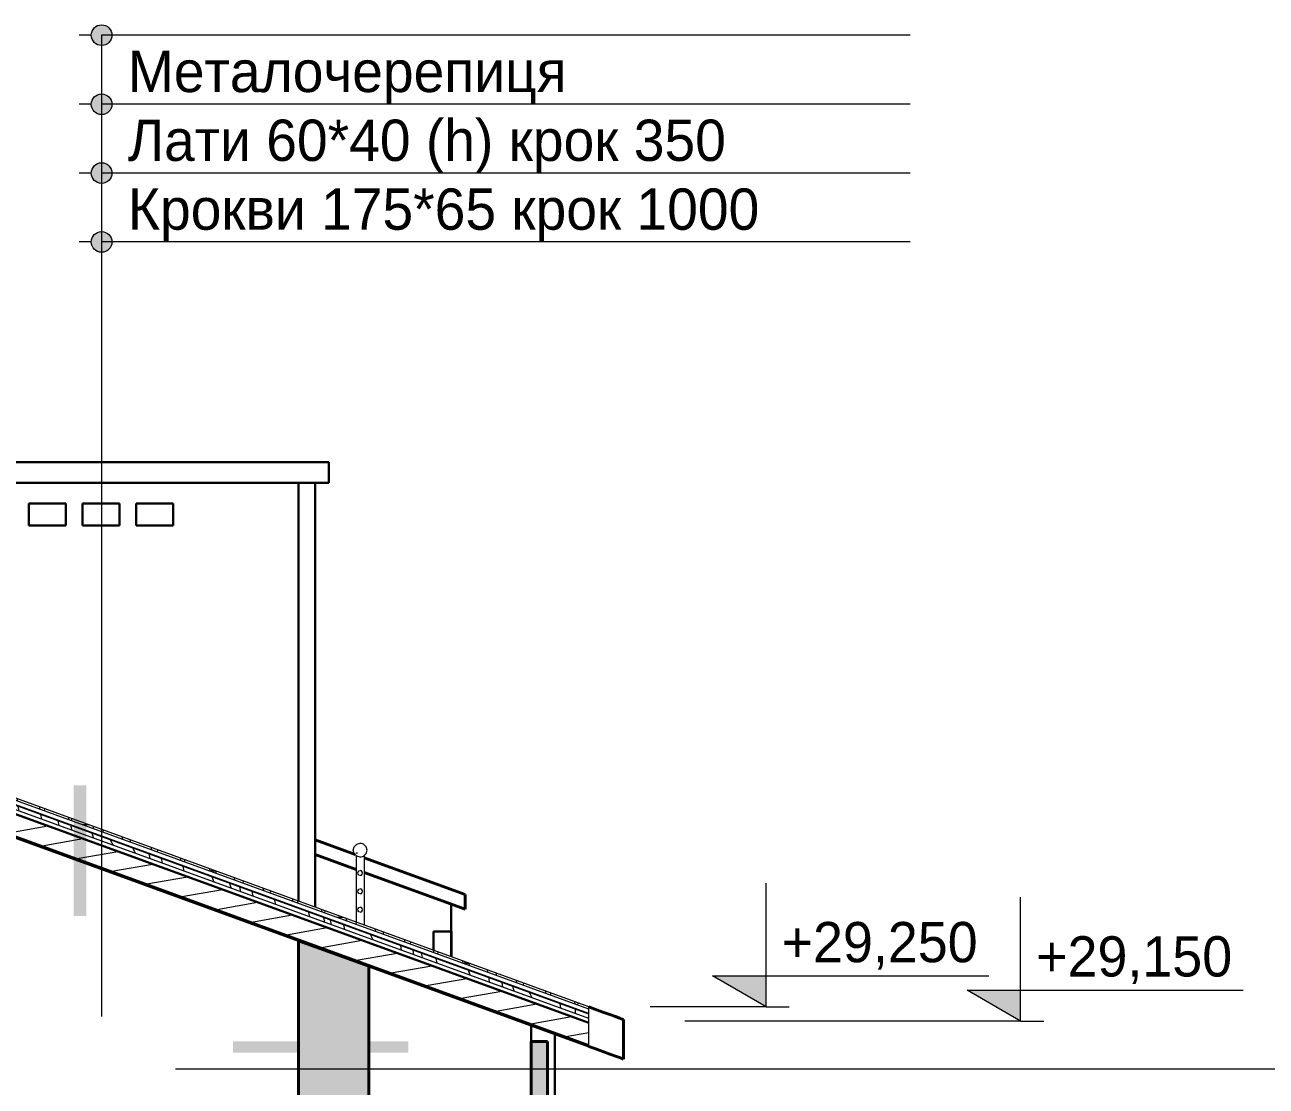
# Model space of a CAD drawing. Header units: millimetres. Extents: x -168133 to -32053, y -12928 to 37693.
# Drawn here: x -144784 to -135764, y 28676 to 36388 of the extents above; entities that cross this region are included whole.
import ezdxf

# ---------------------------------------------------------------- set-up
doc = ezdxf.new("R2010")
doc.units = ezdxf.units.MM
doc.header["$MEASUREMENT"] = 0
for name, color, linetype, lineweight in [('01 Вентканали_Ном._пера__1', 7, 'Continuous', 13), ('01 Лінії_Ном._пера__1', 7, 'Continuous', 13), ('0_Ном._пера__1', 7, 'Continuous', 13), ('0_Ном._пера__41', 7, 'Continuous', 30), ('0_Ном._пера__61', 7, 'Continuous', 40), ('Двери ArchiCAD_Ном._пера__41', 7, 'Continuous', 30), ('Интерьер- Перегородка_Ном._пера__41', 7, 'Continuous', 30), ('Интерьер- Перегородка_Ном._пера__61', 7, 'Continuous', 40), ('Крыши_Ном._пера__1', 7, 'Continuous', 13), ('Крыши_Ном._пера__100', 2, 'Continuous', 13), ('Крыши_Ном._пера__121', 255, 'Continuous', 13), ('Крыши_Ном._пера__21', 7, 'Continuous', 20), ('Крыши_Ном._пера__41', 7, 'Continuous', 30), ('Крыши_Ном._пера__61', 7, 'Continuous', 40), ('Мебель_Ном._пера__1', 7, 'Continuous', 13), ('Мебель_Ном._пера__11', 171, 'Continuous', 18), ('Мебель_Ном._пера__2', 8, 'Continuous', 13), ('Перекрытия_Ном._пера__41', 7, 'Continuous', 30)]:
    doc.layers.add(name, color=color, linetype=linetype, lineweight=lineweight)
for name, color, linetype in [('Двери ArchiCAD', 7, 'Continuous'), ('Интерьер- Перегородка', 7, 'Continuous'), ('Кладочні розміри', 7, 'Continuous'), ('Крыши', 7, 'Continuous'), ('Мебель', 7, 'Continuous'), ('Перекрытия', 7, 'Continuous')]:
    doc.layers.add(name, color=color, linetype=linetype)
doc.layers.add('Интерьер- Перегородка_Ном._пера__102', color=7, linetype='Continuous', lineweight=60, true_color=0xcccccc)
doc.layers.add('Кладочні розміри_Ном._пера__98', color=7, linetype='Continuous', lineweight=13, true_color=0x001f3e)
doc.styles.add('СГЕНЕРИР_СТИЛЬ_1', font='')
doc.styles.get('СГЕНЕРИР_СТИЛЬ_1').set_extended_font_data('Century Gothic')
pattern_1 = [(90, (0, 0), (-150, 0), [])]
pattern_2 = [(10, (0, 0), (-23.4425, 132.94904), [])]
pattern_3 = [(0, (0, 0), (0, 561.1845), [54, -270]), (0, (162, 280.6), (0, 561.1845), [54, -270]), (60, (0, 0), (-486, 280.5922), [54, -270]), (60, (324, 0), (-486, 280.5922), [54, -270]), (120, (54, 0), (486, 280.5922), [54, -270]), (120, (378, 0), (486, 280.5922), [54, -270]), (0, (0, 54), (0, 108), [0, -108, 0, -162]), (45, (54, 54), (-76.36753, 76.36753), [0, -81, 0, -135])]

# ---------------------------------------------------------------- blocks, each defined once
blk = doc.blocks.new('Элемент разреза_263')
at = {"layer": 'Интерьер- Перегородка_Ном._пера__41', "linetype": 'Continuous'}
for p, q in [((-142796.6, 33060), (-142796.6, 30020.7)), ((-142796.6, 29733.3), (-142796.6, 27900))]:
    blk.add_line(p, q, dxfattribs=at)
blk = doc.blocks.new('Элемент разреза_267')
at = {"layer": 'Перекрытия_Ном._пера__41', "linetype": 'Continuous'}
for p, q in [((-149355.6, 33210), (-142575.6, 33210)), ((-149355.6, 33060), (-149355.6, 33210)), ((-142575.6, 33060), (-142575.6, 33210)), ((-149355.6, 33060), (-142575.6, 33060))]:
    blk.add_line(p, q, dxfattribs=at)
blk = doc.blocks.new('Элемент разреза_271')
at = {"layer": 'Двери ArchiCAD_Ном._пера__41', "linetype": 'Continuous'}
for p, q in [((-143975.7, 32910), (-143705.7, 32910)), ((-143975.7, 32750), (-143975.7, 32910)), ((-143705.7, 32910), (-143705.7, 32750)), ((-143705.7, 32750), (-143975.7, 32750))]:
    blk.add_line(p, q, dxfattribs=at)
blk = doc.blocks.new('Элемент разреза_272')
at = {"layer": 'Двери ArchiCAD_Ном._пера__41', "linetype": 'Continuous'}
for p, q in [((-144365.7, 32910), (-144365.7, 32750)), ((-144095.7, 32910), (-144365.7, 32910)), ((-144095.7, 32750), (-144095.7, 32910)), ((-144365.7, 32750), (-144095.7, 32750))]:
    blk.add_line(p, q, dxfattribs=at)
blk = doc.blocks.new('Элемент разреза_273')
at = {"layer": 'Двери ArchiCAD_Ном._пера__41', "linetype": 'Continuous'}
for p, q in [((-144755.7, 32750), (-144755.7, 32910)), ((-144755.7, 32910), (-144485.7, 32910)), ((-144485.7, 32910), (-144485.7, 32750)), ((-144485.7, 32750), (-144755.7, 32750))]:
    blk.add_line(p, q, dxfattribs=at)
blk = doc.blocks.new('Элемент разреза_283')
at = {"layer": 'Интерьер- Перегородка_Ном._пера__102', "linetype": 'Continuous'}
blk.add_hatch(color=256, dxfattribs=at).paths.add_polyline_path([(-142795.6, 27900), (-142285.6, 27900), (-142285.6, 29547.3), (-142795.6, 29733)])
at = {"layer": 'Интерьер- Перегородка_Ном._пера__41', "linetype": 'Continuous'}
for p, q in [((-142795.6, 33060), (-142795.6, 30020.3)), ((-142675.6, 33060), (-142675.6, 29976.6))]:
    blk.add_line(p, q, dxfattribs=at)
at = {"layer": 'Интерьер- Перегородка_Ном._пера__61', "linetype": 'Continuous'}
for p, q in [((-142285.6, 29547.3), (-142795.6, 29733)), ((-142795.6, 27900), (-142795.6, 29733)), ((-142285.6, 27900), (-142285.6, 29547.3)), ((-142795.6, 27900), (-142285.6, 27900))]:
    blk.add_line(p, q, dxfattribs=at)
blk = doc.blocks.new('Элемент разреза_284')
at = {"layer": 'Интерьер- Перегородка_Ном._пера__41', "linetype": 'Continuous'}
blk.add_line((-141685.6, 29998.1), (-141685.6, 29616.3), dxfattribs=at)
blk = doc.blocks.new('Элемент разреза_285')
at = {"layer": 'Крыши_Ном._пера__61', "linetype": 'Continuous'}
for p, q in [((-142675.6, 30464.9), (-142383.2, 30358.4)), ((-142675.6, 30358.5), (-142377.6, 30250)), ((-142317.6, 30334.6), (-141585.1, 30068)), ((-142317.6, 30228.1), (-141585.1, 29961.5)), ((-141585.1, 29961.5), (-141585.1, 30068))]:
    blk.add_line(p, q, dxfattribs=at)
blk = doc.blocks.new('Элемент разреза_288')
at = {"layer": 'Крыши_Ном._пера__61', "linetype": 'Continuous'}
for p, q in [((-140685.6, 29252.3), (-140642.8, 29236.7)), ((-140642.8, 29236.7), (-140583.1, 29215)), ((-140583.1, 29215), (-140533.2, 29196.8)), ((-140533.2, 29196.8), (-140493.1, 29182.3)), ((-140493.1, 29182.3), (-140463.1, 29171.3)), ((-140463.1, 29171.3), (-140443, 29164)), ((-140443, 29164), (-140432.9, 29160.3)), ((-140432.9, 28873), (-140432.9, 29160.3)), ((-140685.6, 28965), (-140642.8, 28949.4)), ((-140642.8, 28949.4), (-140583.1, 28927.7)), ((-140583.1, 28927.7), (-140533.2, 28909.5)), ((-140533.2, 28909.5), (-140493.1, 28894.9)), ((-140493.1, 28894.9), (-140463.1, 28884)), ((-140463.1, 28884), (-140443, 28876.7)), ((-140443, 28876.7), (-140432.9, 28873))]:
    blk.add_line(p, q, dxfattribs=at)
blk = doc.blocks.new('*X302')
at = {"layer": 'Крыши_Ном._пера__1', "linetype": 'Continuous'}
for p, q in [((-148563.1, 32103.5), (-148564.6, 32120)), ((-148516.1, 32086.4), (-148514.7, 32101.9)), ((-148351.7, 32026.6), (-148353.2, 32043.1)), ((-148318.5, 32014.5), (-148317, 32029.9)), ((-148140.3, 31949.6), (-148141.8, 31966.1)), ((-148120.8, 31942.5), (-148119.4, 31958)), ((-148010.8, 31918.5), (-148054.6, 31918.5)), ((-147961, 31884.4), (-147962.5, 31900.9)), ((-147893.1, 31859.7), (-147891.7, 31875.1)), ((-147749.6, 31807.4), (-147751.1, 31823.9)), ((-147695.4, 31787.7), (-147694, 31803.2)), ((-147538.1, 31730.5), (-147539.7, 31747)), ((-147497.8, 31715.8), (-147496.4, 31731.2)), ((-147326.7, 31653.5), (-147328.2, 31670)), ((-147300.1, 31643.8), (-147298.7, 31659.3)), ((-147101.5, 31582.5), (-147131.5, 31582.5)), ((-147115.8, 31582.5), (-147116.8, 31593.1)), ((-147101.5, 31582.5), (-147101.1, 31587.4)), ((-147087.7, 31582.5), (-147101.5, 31582.5)), ((-147072.4, 31561), (-147071, 31576.4)), ((-146936, 31511.3), (-146937.5, 31527.8)), ((-146874.8, 31489), (-146873.3, 31504.5)), ((-146724.6, 31434.4), (-146726.1, 31450.9)), ((-146677.1, 31417.1), (-146675.7, 31432.5)), ((-146513.2, 31357.4), (-146514.7, 31373.9)), ((-146479.5, 31345.1), (-146478, 31360.6)), ((-146301.7, 31280.5), (-146303.3, 31297)), ((-146281.8, 31273.2), (-146280.4, 31288.6)), ((-146164.6, 31246.5), (-146208.4, 31246.5)), ((-146122.5, 31215.2), (-146124, 31231.7)), ((-146054.1, 31190.3), (-146052.6, 31205.8)), ((-145911, 31138.3), (-145912.6, 31154.8)), ((-145856.4, 31118.4), (-145855, 31133.8)), ((-145699.6, 31061.3), (-145701.1, 31077.8)), ((-145658.8, 31046.4), (-145657.4, 31061.9)), ((-145488.2, 30984.3), (-145489.7, 31000.9)), ((-145461.1, 30974.5), (-145459.7, 30989.9)), ((-145262.8, 30910.5), (-145285.3, 30910.5)), ((-145277.1, 30910.5), (-145278.3, 30923.9)), ((-145262.8, 30910.5), (-145262.1, 30918)), ((-145241.5, 30910.5), (-145262.8, 30910.5)), ((-145233.4, 30891.6), (-145232, 30907)), ((-145097.5, 30842.1), (-145099, 30858.7)), ((-145035.7, 30819.7), (-145034.3, 30835.1)), ((-144886.1, 30765.2), (-144887.6, 30781.7)), ((-144838.1, 30747.7), (-144836.7, 30763.2)), ((-144674.7, 30688.2), (-144676.2, 30704.8)), ((-144640.5, 30675.8), (-144639, 30691.2)), ((-144463.2, 30611.3), (-144464.8, 30627.8)), ((-144442.8, 30603.9), (-144441.4, 30619.3)), ((-144318.3, 30574.5), (-144362.2, 30574.5)), ((-144284, 30546), (-144285.5, 30562.6)), ((-144215.1, 30521), (-144213.6, 30536.4)), ((-144072.5, 30469.1), (-144074.1, 30485.6)), ((-144017.4, 30449), (-144016, 30464.5)), ((-143861.1, 30392.1), (-143862.6, 30408.7)), ((-143819.8, 30377.1), (-143818.3, 30392.5)), ((-143649.7, 30315.2), (-143651.2, 30331.7)), ((-143622.1, 30305.2), (-143620.7, 30320.6)), ((-143438.3, 30238.5), (-143439.8, 30254.8)), ((-143424, 30238.5), (-143439.1, 30238.5)), ((-143424, 30238.5), (-143423.1, 30248.7)), ((-143395.2, 30238.5), (-143424, 30238.5)), ((-143394.4, 30222.3), (-143392.9, 30237.7)), ((-143259, 30173), (-143260.5, 30189.5)), ((-143196.7, 30150.3), (-143195.3, 30165.8)), ((-143047.6, 30096), (-143049.1, 30112.5)), ((-142999.1, 30078.4), (-142997.7, 30093.8)), ((-142836.1, 30019.1), (-142837.7, 30035.6)), ((-142801.4, 30006.4), (-142800, 30021.9)), ((-142624.7, 29942.1), (-142626.3, 29958.6)), ((-142603.8, 29934.5), (-142602.4, 29950)), ((-142472.1, 29902.6), (-142516, 29902.6)), ((-142445.4, 29876.9), (-142447, 29893.4)), ((-142376, 29851.6), (-142374.6, 29867.1)), ((-142234, 29799.9), (-142235.5, 29816.4)), ((-142178.4, 29779.7), (-142177, 29795.1)), ((-142022.6, 29723), (-142024.1, 29739.5)), ((-141980.8, 29707.7), (-141979.3, 29723.2)), ((-141811.2, 29646), (-141812.7, 29662.5)), ((-141783.1, 29635.8), (-141781.7, 29651.3)), ((-141599.8, 29569.1), (-141601.3, 29585.6)), ((-141585.2, 29566.6), (-141592.9, 29566.6)), ((-141585.2, 29566.6), (-141584, 29579.3)), ((-141549, 29566.6), (-141585.2, 29566.6)), ((-141555.4, 29552.9), (-141554.2, 29565.9)), ((-141420.5, 29503.8), (-141422, 29520.3)), ((-141357.7, 29481), (-141356.3, 29496.4)), ((-141209.1, 29426.9), (-141210.6, 29443.4)), ((-141160.1, 29409), (-141158.6, 29424.5)), ((-140997.6, 29349.9), (-140999.2, 29366.4)), ((-140962.4, 29337.1), (-140961, 29352.5)), ((-140786.2, 29273), (-140787.7, 29289.5)), ((-140764.8, 29265.2), (-140763.4, 29280.6))]:
    blk.add_line(p, q, dxfattribs=at)
blk = doc.blocks.new('*X303')
at = {"layer": 'Крыши_Ном._пера__1', "linetype": 'Continuous'}
for p, q in [((-148558, 32033.6), (-148563.6, 32067.5)), ((-148439.5, 31990.4), (-148448.5, 32025.6)), ((-148321.4, 31947.4), (-148324.7, 31980.6)), ((-148183.4, 31897.2), (-148186, 31930.1)), ((-148064.7, 31854), (-148068.3, 31887.3)), ((-147908.9, 31797.3), (-147914.6, 31831.3)), ((-147796.4, 31756.4), (-147801.4, 31790.1)), ((-147687, 31716.5), (-147690.8, 31749.8)), ((-147552.6, 31667.6), (-147556.1, 31700.8)), ((-147433.1, 31655.3), (-147433.2, 31656.1)), ((-147428.7, 31622.5), (-147433.1, 31655.3)), ((-147259.7, 31561), (-147265.4, 31595)), ((-147151.1, 31521.5), (-147156.5, 31555.4)), ((-147051.7, 31511.5), (-147052.5, 31517.5)), ((-147047.8, 31483.9), (-147051.7, 31511.5)), ((-146914.8, 31435.5), (-146919.2, 31469)), ((-146791.7, 31418.4), (-146792.3, 31422.8)), ((-146787, 31389), (-146791.7, 31418.4)), ((-146610.4, 31324.7), (-146616.1, 31358.7)), ((-146502.5, 31285.4), (-146508.3, 31319.4)), ((-146403.6, 31249.4), (-146408.9, 31283.3)), ((-146269.5, 31200.6), (-146274.9, 31234.5)), ((-146144.7, 31182.2), (-146145.5, 31187.4)), ((-146139.4, 31153.3), (-146144.7, 31182.2)), ((-145961, 31088.3), (-145966.7, 31122.3)), ((-145850.6, 31048.1), (-145856.7, 31082.3)), ((-145756.3, 31021.8), (-145760.6, 31047.3)), ((-145754.7, 31013.3), (-145756.3, 31021.8)), ((-145616.6, 30963), (-145623.2, 30997.3)), ((-145492.1, 30947), (-145492.6, 30949.8)), ((-145485.5, 30915.3), (-145492.1, 30947)), ((-145314.2, 30867.9), (-145317.2, 30885.9)), ((-145311.5, 30851.9), (-145314.2, 30867.9)), ((-145194.7, 30809.4), (-145201.7, 30843.9)), ((-145100.2, 30775), (-145107, 30809.4)), ((-144955.5, 30722.4), (-144963.3, 30757.1)), ((-144825.2, 30674.9), (-144833.3, 30709.8)), ((-144661.8, 30615.5), (-144667.6, 30649.5)), ((-144535.4, 30569.4), (-144542.8, 30604.1)), ((-144446.6, 30561.3), (-144448.4, 30569.7)), ((-144440.8, 30535), (-144446.6, 30561.3)), ((-144286.3, 30480), (-144294.9, 30513.9)), ((-144286, 30478.7), (-144286.3, 30480)), ((-144162.9, 30465.8), (-144142, 30426.2)), ((-143998.5, 30406), (-143983.5, 30368.6)), ((-143876, 30343), (-143880.6, 30363)), ((-143872.7, 30328.2), (-143876, 30343)), ((-143783.8, 30295.9), (-143790.7, 30330.3)), ((-143626.7, 30238.7), (-143634.3, 30273.4)), ((-143424.9, 30197.2), (-143409.9, 30161.4)), ((-143409.9, 30161.4), (-143409.2, 30159.5)), ((-143296.2, 30150.3), (-143291.2, 30135.2)), ((-143291.2, 30135.2), (-143284.8, 30114.3)), ((-143215.3, 30089), (-143222.3, 30123.4)), ((-143125, 30059.7), (-143131.5, 30090.4)), ((-143124.1, 30055.8), (-143125, 30059.7)), ((-142967.3, 30024.7), (-142968.9, 30031.2)), ((-142960.2, 29996.1), (-142967.3, 30024.7)), ((-142724.7, 29942.3), (-142723.7, 29939.1)), ((-142723.7, 29939.1), (-142714.9, 29906.9)), ((-142609.1, 29888.5), (-142612.1, 29901.4)), ((-142604.4, 29866.6), (-142609.1, 29888.5)), ((-142556.3, 29849.1), (-142563.6, 29883.7)), ((-142458.5, 29813.5), (-142466.8, 29848.5)), ((-142253.6, 29738.9), (-142272.3, 29777.7)), ((-142055.3, 29698.7), (-142049.2, 29664.6)), ((-141956.7, 29630.9), (-141962, 29664.7)), ((-141895.6, 29613.6), (-141902, 29642.9)), ((-141894.4, 29608.2), (-141895.6, 29613.6)), ((-141787, 29569.1), (-141796.4, 29604.4)), ((-141554.4, 29503.8), (-141559.1, 29518.1)), ((-141548.8, 29482.4), (-141554.4, 29503.8)), ((-141409.6, 29458.8), (-141410.1, 29463.9)), ((-141406.9, 29430.8), (-141409.6, 29458.8)), ((-141310, 29396.4), (-141315.2, 29429.3)), ((-141309.8, 29395.4), (-141310, 29396.4)), ((-141228.9, 29366), (-141237.1, 29400.9)), ((-141098.5, 29318.8), (-141117.8, 29357.5)), ((-141098.4, 29318.5), (-141098.5, 29318.8)), ((-140890.2, 29242.7), (-140894.4, 29276.2)), ((-140782, 29203.3), (-140784, 29236))]:
    blk.add_line(p, q, dxfattribs=at)
blk = doc.blocks.new('Элемент разреза_295')
at = {"layer": 'Крыши', "linetype": 'Continuous', "lineweight": 0, "true_color": 0x000000}
h = blk.add_hatch(dxfattribs=at)
h.set_pattern_fill('Гидроизоляция__гориз__', color=18, style=0, pattern_type=2)
h.set_pattern_definition(pattern_1)
h.paths.add_polyline_path([(-140685.6, 29200.2), (-140685.6, 29204.4), (-148641.5, 32100.1), (-148641.5, 32095.9)])
h = blk.add_hatch(dxfattribs=at)
h.set_pattern_fill('Дерево', color=18, style=0, pattern_type=2)
h.set_pattern_definition(pattern_2)
h.paths.add_polyline_path([(-140685.6, 28976.7), (-140685.6, 29136.3), (-148641.5, 32032), (-148641.5, 31872.4)])
h = blk.add_hatch(dxfattribs=at)
h.set_pattern_fill('Дерево', color=18, style=0, pattern_type=2)
h.set_pattern_definition(pattern_2)
h.paths.add_polyline_path([(-148641.5, 31860.7), (-140685.6, 28965), (-140685.6, 28973.5), (-148641.5, 31869.2)])
at = {"layer": 'Крыши_Ном._пера__100', "linetype": 'Continuous'}
h = blk.add_hatch(dxfattribs=at)
h.set_pattern_fill('Гидроизоляция__гориз__', color=256, style=0, pattern_type=2)
h.set_pattern_definition(pattern_1)
h.paths.add_polyline_path([(-140685.6, 28973.5), (-140685.6, 28976.7), (-148641.5, 31872.4), (-148641.5, 31869.2)])
at = {"layer": 'Крыши_Ном._пера__1', "linetype": 'Continuous'}
for p, q in [((-140685.6, 29236.4), (-148641.5, 32132.1)), ((-148641.5, 32120.7), (-148641.5, 32132.1)), ((-140685.6, 29236.4), (-148641.5, 32132.1)), ((-140685.6, 29204.4), (-148641.5, 32100.1)), ((-140685.6, 29204.4), (-148641.5, 32100.1)), ((-140685.6, 29200.2), (-148641.5, 32095.9)), ((-140685.6, 29200.2), (-148641.5, 32095.9)), ((-148641.5, 32084.5), (-148641.5, 32095.9)), ((-140685.6, 29168.2), (-148641.5, 32064)), ((-148641.5, 32052.6), (-148641.5, 32064)), ((-140685.6, 29168.2), (-148641.5, 32064)), ((-140685.6, 28976.7), (-148641.5, 31872.4)), ((-140685.6, 28976.7), (-148641.5, 31872.4)), ((-140685.6, 28973.5), (-148641.5, 31869.2)), ((-140685.6, 28973.5), (-148641.5, 31869.2)), ((-148641.5, 31860.7), (-148641.5, 31861)), ((-140685.6, 29204.4), (-140685.6, 29236.4)), ((-140685.6, 29168.2), (-140685.6, 29200.2)), ((-140685.6, 29136.3), (-140685.6, 29168.2)), ((-140685.6, 28965), (-140685.6, 28973.5))]:
    blk.add_line(p, q, dxfattribs=at)
at = {"layer": 'Крыши_Ном._пера__100', "linetype": 'Continuous'}
for p, q in [((-148641.5, 31869.2), (-148641.5, 31872.4)), ((-140685.6, 28973.5), (-140685.6, 28976.7))]:
    blk.add_line(p, q, dxfattribs=at)
at = {"layer": 'Крыши_Ном._пера__121', "linetype": 'Continuous'}
for p, q in [((-148641.5, 32136.6), (-148641.5, 32148)), ((-148641.5, 32095.9), (-148641.5, 32100.1)), ((-140685.6, 29236.4), (-140685.6, 29252.3)), ((-140685.6, 29200.2), (-140685.6, 29204.4))]:
    blk.add_line(p, q, dxfattribs=at)
at = {"layer": 'Крыши_Ном._пера__21', "linetype": 'Continuous'}
for p, q in [((-140685.6, 29252.3), (-148641.5, 32148)), ((-148641.5, 32020.6), (-148641.5, 32032)), ((-140685.6, 28976.7), (-140685.6, 29136.3))]:
    blk.add_line(p, q, dxfattribs=at)
at = {"layer": 'Крыши_Ном._пера__41', "linetype": 'Continuous'}
for p, q in [((-140685.6, 29136.3), (-148641.5, 32032)), ((-140685.6, 29136.3), (-148641.5, 32032)), ((-140685.6, 28965), (-148641.5, 31860.7))]:
    blk.add_line(p, q, dxfattribs=at)
at = {"layer": 'Крыши'}
for name in ['*X302', '*X303']:
    blk.add_blockref(name, (0, 0), dxfattribs=at)
blk = doc.blocks.new('Элемент разреза_298')
at = {"layer": 'Мебель_Ном._пера__2', "linetype": 'Continuous'}
h = blk.add_hatch(dxfattribs=at)
h.set_pattern_fill('Пенобетон', color=256, style=0, pattern_type=2)
h.set_pattern_definition(pattern_3)
h.paths.add_polyline_path([(-142347.6, 30341.1), (-142322.6, 30347.8), (-142304.3, 30366.1), (-142297.6, 30391.1), (-142304.3, 30416.1), (-142322.6, 30434.4), (-142347.6, 30441.1), (-142372.6, 30434.4), (-142390.9, 30416.1), (-142397.6, 30391.1), (-142390.9, 30366.1), (-142372.6, 30347.8)])
h = blk.add_hatch(dxfattribs=at)
h.set_pattern_fill('Пенобетон', color=256, style=0, pattern_type=2)
h.set_pattern_definition(pattern_3)
h.paths.add_polyline_path([(-142365.1, 30225.3), (-142362.7, 30216.5), (-142356.3, 30210.1), (-142347.6, 30207.8), (-142338.8, 30210.1), (-142332.4, 30216.5), (-142330.1, 30225.3), (-142332.4, 30234), (-142338.8, 30240.4), (-142347.6, 30242.8), (-142356.3, 30240.4), (-142362.7, 30234)])
h = blk.add_hatch(dxfattribs=at)
h.set_pattern_fill('Пенобетон', color=256, style=0, pattern_type=2)
h.set_pattern_definition(pattern_3)
h.paths.add_polyline_path([(-142365.1, 30092), (-142362.7, 30083.2), (-142356.3, 30076.8), (-142347.6, 30074.5), (-142338.8, 30076.8), (-142332.4, 30083.2), (-142330.1, 30092), (-142332.4, 30100.7), (-142338.8, 30107.1), (-142347.6, 30109.5), (-142356.3, 30107.1), (-142362.7, 30100.7)])
h = blk.add_hatch(dxfattribs=at)
h.set_pattern_fill('Пенобетон', color=256, style=0, pattern_type=2)
h.set_pattern_definition(pattern_3)
h.paths.add_polyline_path([(-142365.1, 29958.6), (-142362.7, 29949.9), (-142356.3, 29943.5), (-142347.6, 29941.1), (-142338.8, 29943.5), (-142332.4, 29949.9), (-142330.1, 29958.6), (-142332.4, 29967.4), (-142338.8, 29973.8), (-142347.6, 29976.1), (-142356.3, 29973.8), (-142362.7, 29967.4)])
at = {"layer": 'Мебель_Ном._пера__1', "linetype": 'Continuous'}
for p, q in [((-142377.6, 30352.8), (-142377.6, 29868.1)), ((-142317.6, 30352.8), (-142317.6, 29846.3))]:
    blk.add_line(p, q, dxfattribs=at)
at = {"layer": 'Мебель_Ном._пера__11', "linetype": 'Continuous'}
for p, q in [((-142397.6, 30391.1), (-142390.9, 30416.1)), ((-142390.9, 30416.1), (-142372.6, 30434.4)), ((-142372.6, 30434.4), (-142347.6, 30441.1)), ((-142322.6, 30434.4), (-142347.6, 30441.1)), ((-142304.3, 30416.1), (-142322.6, 30434.4)), ((-142297.6, 30391.1), (-142304.3, 30416.1)), ((-142390.9, 30366.1), (-142397.6, 30391.1)), ((-142372.6, 30347.8), (-142390.9, 30366.1)), ((-142347.6, 30341.1), (-142372.6, 30347.8)), ((-142347.6, 30341.1), (-142322.6, 30347.8)), ((-142322.6, 30347.8), (-142304.3, 30366.1)), ((-142304.3, 30366.1), (-142297.6, 30391.1)), ((-142365.1, 30225.3), (-142362.7, 30234)), ((-142362.7, 30216.5), (-142365.1, 30225.3)), ((-142362.7, 30234), (-142356.3, 30240.4)), ((-142356.3, 30240.4), (-142347.6, 30242.8)), ((-142338.8, 30240.4), (-142347.6, 30242.8)), ((-142332.4, 30234), (-142338.8, 30240.4)), ((-142330.1, 30225.3), (-142332.4, 30234)), ((-142332.4, 30216.5), (-142330.1, 30225.3)), ((-142356.3, 30210.1), (-142362.7, 30216.5)), ((-142347.6, 30207.8), (-142356.3, 30210.1)), ((-142347.6, 30207.8), (-142338.8, 30210.1)), ((-142338.8, 30210.1), (-142332.4, 30216.5)), ((-142365.1, 30092), (-142362.7, 30100.7)), ((-142362.7, 30083.2), (-142365.1, 30092)), ((-142362.7, 30100.7), (-142356.3, 30107.1)), ((-142356.3, 30076.8), (-142362.7, 30083.2)), ((-142356.3, 30107.1), (-142347.6, 30109.5)), ((-142347.6, 30074.5), (-142356.3, 30076.8)), ((-142338.8, 30107.1), (-142347.6, 30109.5)), ((-142347.6, 30074.5), (-142338.8, 30076.8)), ((-142332.4, 30100.7), (-142338.8, 30107.1)), ((-142338.8, 30076.8), (-142332.4, 30083.2)), ((-142330.1, 30092), (-142332.4, 30100.7)), ((-142332.4, 30083.2), (-142330.1, 30092)), ((-142365.1, 29958.6), (-142362.7, 29967.4)), ((-142362.7, 29949.9), (-142365.1, 29958.6)), ((-142362.7, 29967.4), (-142356.3, 29973.8)), ((-142356.3, 29943.5), (-142362.7, 29949.9)), ((-142356.3, 29973.8), (-142347.6, 29976.1)), ((-142338.8, 29973.8), (-142347.6, 29976.1)), ((-142332.4, 29967.4), (-142338.8, 29973.8)), ((-142338.8, 29943.5), (-142332.4, 29949.9)), ((-142330.1, 29958.6), (-142332.4, 29967.4)), ((-142332.4, 29949.9), (-142330.1, 29958.6)), ((-142347.6, 29941.1), (-142356.3, 29943.5)), ((-142347.6, 29941.1), (-142338.8, 29943.5))]:
    blk.add_line(p, q, dxfattribs=at)
blk = doc.blocks.new('Элемент разреза_308')
at = {"layer": 'Перекрытия_Ном._пера__41', "linetype": 'Continuous'}
for p, q in [((-142796.6, 32050), (-142795.6, 32050)), ((-142796.6, 31950), (-142795.6, 31950))]:
    blk.add_line(p, q, dxfattribs=at)
blk = doc.blocks.new('Элемент разреза_322')
at = {"layer": '0_Ном._пера__41', "linetype": 'Continuous'}
for p, q in [((-141815.1, 29663.4), (-141815.1, 29800)), ((-141682.8, 29800), (-141815.1, 29800)), ((-141682.8, 29615.3), (-141682.8, 29800)), ((-140931.8, 27800), (-140931.8, 29054.6))]:
    blk.add_line(p, q, dxfattribs=at)
blk = doc.blocks.new('Элемент разреза_324')
at = {"layer": 'Двери ArchiCAD_Ном._пера__41', "linetype": 'Continuous'}
for p, q in [((-142795.6, 31800), (-142796.6, 31800)), ((-142796.6, 31640), (-142795.6, 31640))]:
    blk.add_line(p, q, dxfattribs=at)
blk = doc.blocks.new('Элемент разреза_334')
at = {"linetype": 'Continuous', "lineweight": 0, "true_color": 0xffffff}
blk.add_hatch(color=7, dxfattribs=at).paths.add_polyline_path([(-140985.6, 29000), (-141105.6, 29000), (-141105.6, 27800), (-140985.6, 27800)])
at = {"layer": '0_Ном._пера__61', "linetype": 'Continuous'}
for p, q in [((-141105.6, 29000), (-140985.6, 29000)), ((-141105.6, 27800), (-141105.6, 29000)), ((-140985.6, 27800), (-140985.6, 29000)), ((-141105.6, 27800), (-140985.6, 27800))]:
    blk.add_line(p, q, dxfattribs=at)
blk = doc.blocks.new('Элемент разреза_335')
at = {"layer": '0_Ном._пера__41', "linetype": 'Continuous'}
blk.add_line((-141105.6, 29000), (-141105.6, 29117.9), dxfattribs=at)
blk = doc.blocks.new('Линейный размер_1', base_point=(-137548.4, -3000))
at = {"layer": 'Кладочні розміри_Ном._пера__98', "linetype": 'Continuous'}
blk.add_hatch(color=256, dxfattribs=at).paths.add_polyline_path([(-137548.4, 29148.6), (-137548.4, 29373.6), (-137937.7, 29373.6)])
for p, q in [((-137548.4, 29148.6), (-137548.4, 30048.6)), ((-137548.4, 29148.6), (-137937.7, 29373.6)), ((-137937.7, 29373.6), (-137548.4, 29373.6)), ((-137548.4, 29373.6), (-135930.1, 29373.6)), ((-137548.4, 29148.6), (-139988, 29148.6)), ((-137548.4, 29148.6), (-137379.7, 29148.6))]:
    blk.add_line(p, q, dxfattribs=at)
at = {"layer": 'Кладочні розміри_Ном._пера__98', "insert": (-137435.9, 29418.6), "char_height": 292.5, "attachment_point": 7, "style": 'СГЕНЕРИР_СТИЛЬ_1'}
blk.add_mtext('{+29,150}', dxfattribs=at)
blk = doc.blocks.new('Линейный размер_2', base_point=(-139397.9, 900))
at = {"layer": 'Кладочні розміри_Ном._пера__98', "linetype": 'Continuous'}
blk.add_hatch(color=256, dxfattribs=at).paths.add_polyline_path([(-139397.9, 29252.3), (-139397.9, 29477.3), (-139787.1, 29477.3)])
for p, q in [((-139397.9, 29252.3), (-139397.9, 30152.3)), ((-139397.9, 29252.3), (-139787.1, 29477.3)), ((-139787.1, 29477.3), (-139397.9, 29477.3)), ((-139397.9, 29477.3), (-137779.5, 29477.3)), ((-139397.9, 29252.3), (-140240.8, 29252.3)), ((-139397.9, 29252.3), (-139229.1, 29252.3))]:
    blk.add_line(p, q, dxfattribs=at)
at = {"layer": 'Кладочні розміри_Ном._пера__98', "insert": (-139285.4, 29522.3), "char_height": 292.5, "attachment_point": 7, "style": 'СГЕНЕРИР_СТИЛЬ_1'}
blk.add_mtext('{+29,250}', dxfattribs=at)
blk = doc.blocks.new('Линия_48', base_point=(-144226.1, 35810.3))
at = {"linetype": 'Continuous', "lineweight": 0, "true_color": 0x000000}
blk.add_hatch(color=18, dxfattribs=at).paths.add_polyline_path([(-144151.1, 35810.3), (-144156.8, 35839), (-144173.1, 35863.3), (-144197.4, 35879.6), (-144226.1, 35885.3), (-144254.8, 35879.6), (-144279.2, 35863.3), (-144295.4, 35839), (-144301.1, 35810.3), (-144295.4, 35781.6), (-144279.2, 35757.3), (-144254.8, 35741), (-144226.1, 35735.3), (-144197.4, 35741), (-144173.1, 35757.3), (-144156.8, 35781.6)])
at = {"layer": '0_Ном._пера__1', "linetype": 'Continuous'}
blk.add_line((-144301.1, 35810.3), (-144390.1, 35810.3), dxfattribs=at)
blk.add_circle((-144226.1, 35810.3), 75, dxfattribs=at)
blk = doc.blocks.new('Линия_49', base_point=(-144226.1, 35310.3))
at = {"linetype": 'Continuous', "lineweight": 0, "true_color": 0x000000}
blk.add_hatch(color=18, dxfattribs=at).paths.add_polyline_path([(-144151.1, 35310.3), (-144156.8, 35339), (-144173.1, 35363.3), (-144197.4, 35379.6), (-144226.1, 35385.3), (-144254.8, 35379.6), (-144279.2, 35363.3), (-144295.4, 35339), (-144301.1, 35310.3), (-144295.4, 35281.6), (-144279.2, 35257.3), (-144254.8, 35241), (-144226.1, 35235.3), (-144197.4, 35241), (-144173.1, 35257.3), (-144156.8, 35281.6)])
at = {"layer": '0_Ном._пера__1', "linetype": 'Continuous'}
blk.add_line((-144301.1, 35310.3), (-144390.1, 35310.3), dxfattribs=at)
blk.add_circle((-144226.1, 35310.3), 75, dxfattribs=at)
blk = doc.blocks.new('Линия_50', base_point=(-144226.1, 34810.3))
at = {"linetype": 'Continuous', "lineweight": 0, "true_color": 0x000000}
blk.add_hatch(color=18, dxfattribs=at).paths.add_polyline_path([(-144151.1, 34810.3), (-144156.8, 34839), (-144173.1, 34863.3), (-144197.4, 34879.6), (-144226.1, 34885.3), (-144254.8, 34879.6), (-144279.2, 34863.3), (-144295.4, 34839), (-144301.1, 34810.3), (-144295.4, 34781.6), (-144279.2, 34757.3), (-144254.8, 34741), (-144226.1, 34735.3), (-144197.4, 34741), (-144173.1, 34757.3), (-144156.8, 34781.6)])
at = {"layer": '0_Ном._пера__1', "linetype": 'Continuous'}
blk.add_line((-144301.1, 34810.3), (-144390.1, 34810.3), dxfattribs=at)
blk.add_circle((-144226.1, 34810.3), 75, dxfattribs=at)
blk = doc.blocks.new('Линия_51', base_point=(-144226.1, 36312.6))
at = {"linetype": 'Continuous', "lineweight": 0, "true_color": 0x000000}
blk.add_hatch(color=18, dxfattribs=at).paths.add_polyline_path([(-144151.1, 36312.6), (-144156.8, 36341.4), (-144173.1, 36365.7), (-144197.4, 36381.9), (-144226.1, 36387.6), (-144254.8, 36381.9), (-144279.2, 36365.7), (-144295.4, 36341.4), (-144301.1, 36312.6), (-144295.4, 36283.9), (-144279.2, 36259.6), (-144254.8, 36243.4), (-144226.1, 36237.6), (-144197.4, 36243.4), (-144173.1, 36259.6), (-144156.8, 36283.9)])
at = {"layer": '0_Ном._пера__1', "linetype": 'Continuous'}
blk.add_line((-144301.1, 36312.6), (-144390.1, 36312.6), dxfattribs=at)
blk.add_circle((-144226.1, 36312.6), 75, dxfattribs=at)

msp = doc.modelspace()

# ---------------------------------------------------------------- hatches: boundary and pattern name
at = {"layer": '01 Вентканали_Ном._пера__1', "linetype": 'Continuous'}
for points in [[(-144336.4, 30862.1), (-144336.4, 29913.4), (-144428.6, 29913.4), (-144428.6, 30862.1)], [(-141997.5, 29001.1), (-143271.8, 29001.1), (-143271.8, 28919.3), (-141997.5, 28919.3)]]:
    msp.add_hatch(color=256, dxfattribs=at).paths.add_polyline_path(points)

# ---------------------------------------------------------------- linework, layer by layer
at = {"layer": '01 Лінії_Ном._пера__1', "linetype": 'Continuous'}
msp.add_line((-143689, 28802.4), (-128228.3, 28802.4), dxfattribs=at)
at = {"layer": '0_Ном._пера__1', "linetype": 'Continuous'}
for p, q in [((-144226.1, 36312.6), (-144226.1, 29181.7)), ((-138350.7, 36312.6), (-144226.1, 36312.6)), ((-138350.7, 35810.3), (-144226.1, 35810.3)), ((-138350.7, 35310.3), (-144226.1, 35310.3)), ((-138350.7, 34810.3), (-144226.1, 34810.3))]:
    msp.add_line(p, q, dxfattribs=at)

# ---------------------------------------------------------------- block references
at = {"linetype": 'Continuous'}
for name, p in [('Линия_51', (-144226.1, 36312.6)), ('Линия_48', (-144226.1, 35810.3)), ('Линия_49', (-144226.1, 35310.3)), ('Линия_50', (-144226.1, 34810.3))]:
    msp.add_blockref(name, p, dxfattribs=at)
for name in ['Элемент разреза_322', 'Элемент разреза_335', 'Элемент разреза_334']:
    msp.add_blockref(name, (0, 0))
at = {"layer": 'Двери ArchiCAD'}
for name in ['Элемент разреза_273', 'Элемент разреза_272', 'Элемент разреза_271', 'Элемент разреза_324']:
    msp.add_blockref(name, (0, 0), dxfattribs=at)
at = {"layer": 'Интерьер- Перегородка'}
for name in ['Элемент разреза_263', 'Элемент разреза_283', 'Элемент разреза_284']:
    msp.add_blockref(name, (0, 0), dxfattribs=at)
at = {"layer": 'Кладочні розміри', "color": 158, "linetype": 'Continuous', "lineweight": 13, "true_color": 0x001f3e}
for name, p in [('Линейный размер_2', (-139397.9, 900)), ('Линейный размер_1', (-137548.4, -3000))]:
    msp.add_blockref(name, p, dxfattribs=at)
at = {"layer": 'Крыши'}
for name in ['Элемент разреза_295', 'Элемент разреза_285', 'Элемент разреза_288']:
    msp.add_blockref(name, (0, 0), dxfattribs=at)
at = {"layer": 'Мебель'}
msp.add_blockref('Элемент разреза_298', (0, 0), dxfattribs=at)
at = {"layer": 'Перекрытия'}
for name in ['Элемент разреза_267', 'Элемент разреза_308']:
    msp.add_blockref(name, (0, 0), dxfattribs=at)

# ---------------------------------------------------------------- texts
at = {"layer": '0_Ном._пера__1', "linetype": 'Continuous', "insert": (-144035.6, 36198.9), "char_height": 300, "attachment_point": 1, "style": 'СГЕНЕРИР_СТИЛЬ_1'}
msp.add_mtext('{Металочерепиця\\PЛати 60*40 (h) крок 350\\PКрокви 175*65 крок 1000\\P}', dxfattribs=at)

doc.saveas('drawing.dxf')
